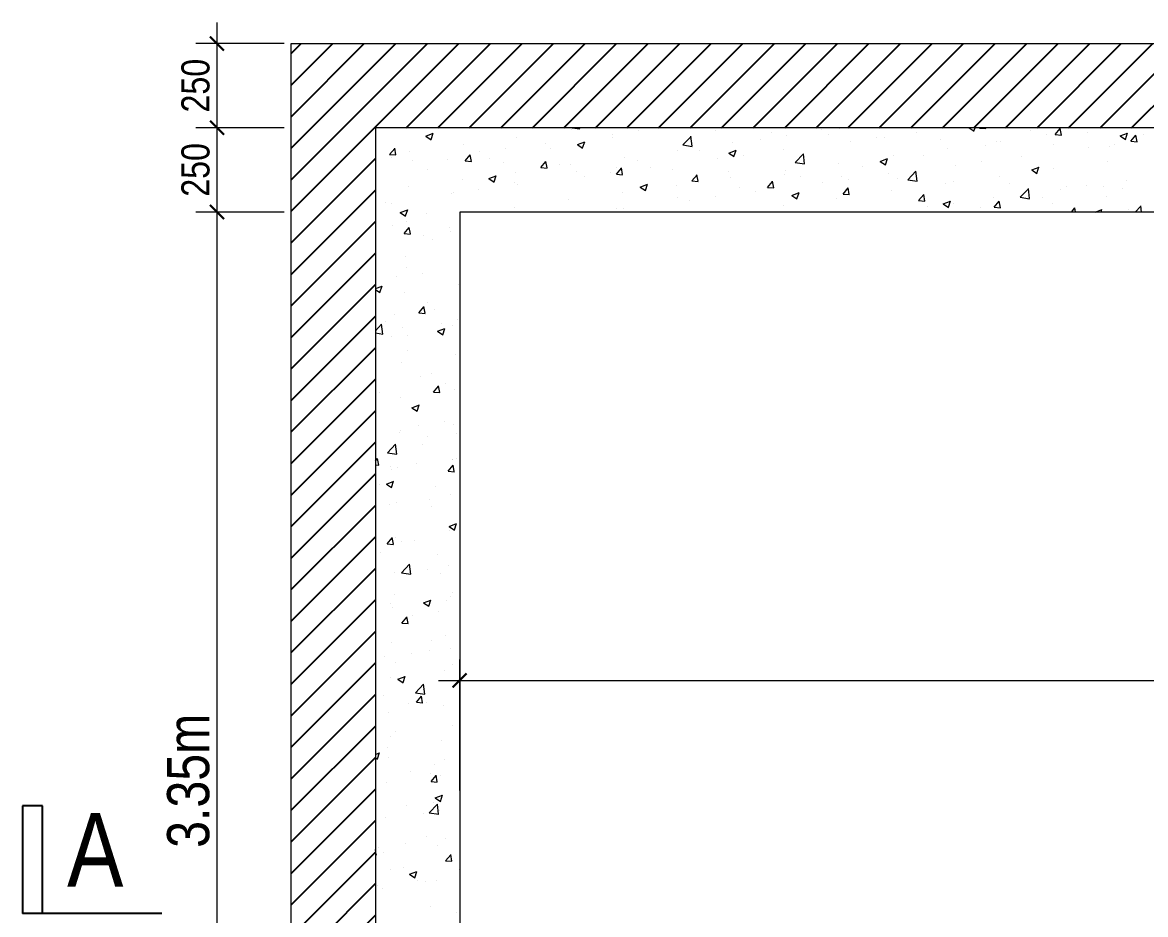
# Model space of a CAD drawing. Header units: inches. Extents: x -100787 to 3653, y -96809 to -8632.
# Drawn here: x -76889 to -76729.1, y -94075.3 to -93948.3 of the extents above; entities that cross this region are included whole.
import ezdxf

# ---------------------------------------------------------------- set-up
doc = ezdxf.new("R2010")
doc.units = ezdxf.units.IN
doc.header["$MEASUREMENT"] = 0
doc.header["$PDMODE"] = 99
doc.linetypes.add('ACAD_ISO04W100', pattern=[30.5, 24, -3, 0.5, -3])
doc.linetypes.add('DASHED2', pattern=[0.375, 0.25, -0.125])
for name, color, linetype, lineweight in [('DIM', 7, 'Continuous', 15), ('GRID', 8, 'ACAD_ISO04W100', 15), ('TAXT', 150, 'Continuous', 0), ('U.G.W.R.', 130, 'DASHED2', 5), ('wall1', 253, 'Continuous', 13)]:
    doc.layers.add(name, color=color, linetype=linetype, lineweight=lineweight)
doc.layers.add('Rod', color=1, linetype='Continuous')
doc.layers.add('SECTION', color=7, linetype='Continuous')
doc.styles.get("Standard").update_dxf_attribs({"font": 'ARIALN.TTF'})
doc.dimstyles.new('L-SECTION', dxfattribs={"dimtxt": 4, "dimasz": 2, "dimexe": 3, "dimexo": 1, "dimgap": 1, "dimtad": 1, "dimdec": 0, "dimzin": 3, "dimdsep": 46, "dimlunit": 4, "dimtxsty": 'Standard', "dimblk1": 'ARCHTICK', "dimblk2": 'ARCHTICK', "dimsah": 1, "dimcen": 0.09375, "dimdle": 3, "dimclrd": 6, "dimclre": 6, "dimclrt": 6, "dimadec": 0, "dimazin": 0, "dimtfac": 1, "dimtdec": 0, "dimtofl": 0, "dimtmove": 1, "dimatfit": 3, "dimldrblk": 'ARCHTICK', "dimfxl": 3, "dimtolj": 1, "dimtzin": 0, "dimlwd": -1, "dimlwe": -1, "dimarcsym": 0})

# ---------------------------------------------------------------- blocks, each defined once
blk = doc.blocks.new('_ArchTick')
at = {"layer": 'GRID', "color": 0, "const_width": 0.15}
blk.add_lwpolyline([(-0.5, -0.5), (0.5, 0.5)], dxfattribs=at)
blk = doc.blocks.new('*D710')
at = {"layer": 'Defpoints', "color": 0, "linetype": 'ByBlock'}
for p in [(-76850.76, -93963.28), (-76861.31, -93975.28), (-76850.76, -93975.28)]:
    blk.add_point(p, dxfattribs=at)
at = {"layer": 'DIM', "color": 6}
for p, q in [((-76861.31, -93960.28), (-76861.31, -93978.28)), ((-76851.76, -93963.28), (-76864.31, -93963.28)), ((-76851.76, -93975.28), (-76864.31, -93975.28))]:
    blk.add_line(p, q, dxfattribs=at)
at = {"layer": 'DIM', "color": 6, "linetype": 'ByBlock', "xscale": 2, "yscale": 2, "zscale": 2}
for p, rotation in [((-76861.31, -93963.28), 90), ((-76861.31, -93975.28), 270)]:
    blk.add_blockref('_ArchTick', p, dxfattribs=dict(at, rotation=rotation))
at = {"layer": 'DIM', "color": 6, "linetype": 'ByBlock', "insert": (-76864.35, -93969.28), "char_height": 4, "attachment_point": 5, "rotation": 90}
blk.add_mtext('\\A1;250', dxfattribs=at)
blk = doc.blocks.new('*D711')
at = {"layer": 'Defpoints', "color": 0, "linetype": 'ByBlock'}
for p in [(-76850.76, -93975.28), (-76861.31, -94137.28), (-76850.76, -94137.28)]:
    blk.add_point(p, dxfattribs=at)
at = {"layer": 'DIM', "color": 6}
for p, q in [((-76861.31, -93972.28), (-76861.31, -94140.28)), ((-76851.76, -93975.28), (-76864.31, -93975.28)), ((-76851.76, -94137.28), (-76864.31, -94137.28))]:
    blk.add_line(p, q, dxfattribs=at)
at = {"layer": 'DIM', "color": 6, "linetype": 'ByBlock', "xscale": 2, "yscale": 2, "zscale": 2}
for p, rotation in [((-76861.31, -93975.28), 90), ((-76861.31, -94137.28), 270)]:
    blk.add_blockref('_ArchTick', p, dxfattribs=dict(at, rotation=rotation))
at = {"layer": 'DIM', "color": 6, "linetype": 'ByBlock', "insert": (-76865.37, -94056.28), "char_height": 4, "attachment_point": 5, "rotation": 90}
blk.add_mtext('\\A1;{\\H1.5x;3.35m}', dxfattribs=at)
blk = doc.blocks.new('*D713')
at = {"layer": 'Defpoints', "color": 0, "linetype": 'ByBlock'}
for p in [(-76529.76, -94041.99), (-76826.76, -94058.67), (-76529.76, -94058.67)]:
    blk.add_point(p, dxfattribs=at)
at = {"layer": 'DIM', "color": 6}
for p, q in [((-76826.76, -94057.67), (-76826.76, -94038.99)), ((-76529.76, -94057.67), (-76529.76, -94038.99)), ((-76829.76, -94041.99), (-76526.76, -94041.99))]:
    blk.add_line(p, q, dxfattribs=at)
at = {"layer": 'DIM', "color": 6, "linetype": 'ByBlock', "xscale": 2, "yscale": 2, "zscale": 2, "rotation": 180}
blk.add_blockref('_ArchTick', (-76826.76, -94041.99), dxfattribs=at)
at = {"layer": 'DIM', "color": 6, "linetype": 'ByBlock', "xscale": 2, "yscale": 2, "zscale": 2}
blk.add_blockref('_ArchTick', (-76529.76, -94041.99), dxfattribs=at)
at = {"layer": 'DIM', "color": 6, "linetype": 'ByBlock', "insert": (-76678.26, -94037.92), "char_height": 4, "attachment_point": 5}
blk.add_mtext('\\A1;{\\H1.5x;4.67m}', dxfattribs=at)
blk = doc.blocks.new('*D724')
at = {"layer": 'Defpoints', "color": 0, "linetype": 'ByBlock'}
for p in [(-76850.76, -93951.28), (-76861.31, -93963.28), (-76850.76, -93963.28)]:
    blk.add_point(p, dxfattribs=at)
at = {"layer": 'DIM', "color": 6}
for p, q in [((-76861.31, -93948.28), (-76861.31, -93966.28)), ((-76851.76, -93951.28), (-76864.31, -93951.28)), ((-76851.76, -93963.28), (-76864.31, -93963.28))]:
    blk.add_line(p, q, dxfattribs=at)
at = {"layer": 'DIM', "color": 6, "linetype": 'ByBlock', "xscale": 2, "yscale": 2, "zscale": 2}
for p, rotation in [((-76861.31, -93951.28), 90), ((-76861.31, -93963.28), 270)]:
    blk.add_blockref('_ArchTick', p, dxfattribs=dict(at, rotation=rotation))
at = {"layer": 'DIM', "color": 6, "linetype": 'ByBlock', "insert": (-76864.35, -93957.28), "char_height": 4, "attachment_point": 5, "rotation": 90}
blk.add_mtext('\\A1;250', dxfattribs=at)

msp = doc.modelspace()

# ---------------------------------------------------------------- hatches: boundary and pattern name
at = {"layer": 'SECTION'}
h = msp.add_hatch(dxfattribs=at)
h.set_pattern_fill('ANSI31', color=134, style=0)
h.set_pattern_definition([(45, (-86530.727, -79031.2803), (-2.24506403, 2.24506403), [])])
h.paths.add_polyline_path([(-76850.76, -93951.28), (-76850.76, -94161.28), (-76505.76, -94161.28), (-76505.76, -93951.28)])
h.paths.add_polyline_path([(-76517.76, -93963.28), (-76517.76, -94149.28), (-76838.76, -94149.28), (-76838.76, -93963.28)], flags=16)

# ---------------------------------------------------------------- linework, layer by layer
at = {"layer": 'DIM', "linetype": 'ByBlock'}
for p, q in [((-76810.85, -93963.56), (-76810.85, -93963.56)), ((-76810.76, -93963.28), (-76809.66, -93963.45)), ((-76809.67, -93963.44), (-76809.69, -93963.28)), ((-76790.32, -93963.6), (-76790.32, -93963.6)), ((-76775.19, -93963.5), (-76775.19, -93963.5)), ((-76772.68, -93963.4), (-76772.68, -93963.4)), ((-76754.23, -93963.28), (-76753.54, -93963.75)), ((-76753.55, -93963.73), (-76753.39, -93963.28)), ((-76752.74, -93963.32), (-76752.71, -93963.28)), ((-76752.74, -93963.32), (-76751.84, -93963.39)), ((-76751.85, -93963.38), (-76751.87, -93963.28)), ((-76745.44, -93963.62), (-76745.44, -93963.62)), ((-76741.98, -93964.26), (-76741.26, -93963.4)), ((-76741.09, -93964.32), (-76741.26, -93963.38)), ((-76831.56, -93964.48), (-76830.51, -93964.07)), ((-76831.56, -93964.48), (-76830.81, -93964.98)), ((-76830.82, -93964.96), (-76830.52, -93964.06)), ((-76818.64, -93964.69), (-76818.64, -93964.69)), ((-76810, -93965.68), (-76808.95, -93965.27)), ((-76809.26, -93966.16), (-76808.96, -93965.26)), ((-76805.04, -93964.23), (-76805.04, -93964.23)), ((-76805.03, -93964.71), (-76805.03, -93964.71)), ((-76801.29, -93963.74), (-76801.29, -93963.74)), ((-76794.99, -93965.73), (-76793.82, -93964.51)), ((-76793.66, -93965.92), (-76793.83, -93964.49)), ((-76783.94, -93965), (-76783.94, -93965)), ((-76782.31, -93963.94), (-76782.31, -93963.94)), ((-76780.26, -93964.36), (-76780.26, -93964.36)), ((-76774.3, -93964.28), (-76774.3, -93964.28)), ((-76771.17, -93965.17), (-76771.17, -93965.17)), ((-76767.41, -93964.68), (-76767.41, -93964.68)), ((-76766.3, -93964.62), (-76766.3, -93964.62)), ((-76761.73, -93963.93), (-76761.73, -93963.93)), ((-76758.29, -93964.95), (-76758.29, -93964.95)), ((-76749.79, -93965.25), (-76749.79, -93965.25)), ((-76743.22, -93964.24), (-76743.22, -93964.24)), ((-76742, -93964.13), (-76742, -93964.13)), ((-76741.98, -93964.26), (-76741.09, -93964.34)), ((-76737.43, -93963.95), (-76737.43, -93963.95)), ((-76732.73, -93964.44), (-76731.68, -93964.04)), ((-76732.73, -93964.44), (-76731.98, -93964.95)), ((-76731.99, -93964.93), (-76731.68, -93964.02)), ((-76731.22, -93965.2), (-76730.5, -93964.34)), ((-76731.22, -93965.2), (-76730.33, -93965.28)), ((-76730.33, -93965.26), (-76730.51, -93964.32)), ((-76729.42, -93964.29), (-76729.42, -93964.29)), ((-76836.73, -93967.07), (-76836.01, -93966.21)), ((-76835.84, -93967.13), (-76836.01, -93966.19)), ((-76833.91, -93966.7), (-76833.91, -93966.7)), ((-76826.21, -93965.65), (-76826.21, -93965.65)), ((-76823.95, -93966.72), (-76823.95, -93966.72)), ((-76820.2, -93966.23), (-76820.2, -93966.23)), ((-76814.52, -93965.48), (-76814.52, -93965.48)), ((-76813.77, -93966.21), (-76813.77, -93966.21)), ((-76810, -93965.68), (-76809.26, -93966.18)), ((-76795.75, -93966.54), (-76795.75, -93966.54)), ((-76794.99, -93965.73), (-76793.66, -93965.93)), ((-76792.68, -93966.5), (-76792.68, -93966.5)), ((-76788.45, -93966.88), (-76787.39, -93966.48)), ((-76788.45, -93966.88), (-76787.7, -93967.38)), ((-76787.96, -93965.42), (-76787.96, -93965.42)), ((-76787.71, -93967.37), (-76787.4, -93966.46)), ((-76780.64, -93966.42), (-76780.64, -93966.42)), ((-76757.37, -93966.21), (-76757.37, -93966.21)), ((-76751.96, -93965.74), (-76751.96, -93965.74)), ((-76750.28, -93965.29), (-76750.28, -93965.29)), ((-76742.27, -93965.63), (-76742.27, -93965.63)), ((-76737.3, -93966.11), (-76737.3, -93966.11)), ((-76734.27, -93965.97), (-76734.27, -93965.97)), ((-76733.54, -93965.61), (-76733.54, -93965.61)), ((-76836.73, -93967.07), (-76835.83, -93967.15)), ((-76836.5, -93967.52), (-76836.5, -93967.52)), ((-76833.43, -93967.97), (-76833.43, -93967.97)), ((-76828.5, -93967.86), (-76828.5, -93967.86)), ((-76825.97, -93968.01), (-76825.25, -93967.15)), ((-76825.97, -93968.01), (-76825.08, -93968.09)), ((-76825.08, -93968.07), (-76825.25, -93967.13)), ((-76822.52, -93967.71), (-76822.52, -93967.71)), ((-76820.49, -93968.2), (-76820.49, -93968.2)), ((-76815.21, -93968.95), (-76814.49, -93968.09)), ((-76814.32, -93969.01), (-76814.5, -93968.07)), ((-76803.33, -93967.5), (-76803.33, -93967.5)), ((-76801.43, -93968), (-76801.43, -93968)), ((-76790.08, -93967.66), (-76790.08, -93967.66)), ((-76786.32, -93967.17), (-76786.32, -93967.17)), ((-76778.98, -93968.21), (-76777.81, -93966.99)), ((-76778.98, -93968.21), (-76777.65, -93968.42)), ((-76777.65, -93968.4), (-76777.82, -93966.98)), ((-76772.86, -93968.39), (-76772.86, -93968.39)), ((-76766.89, -93968.08), (-76765.84, -93967.68)), ((-76766.89, -93968.08), (-76766.14, -93968.58)), ((-76766.15, -93968.57), (-76765.84, -93967.66)), ((-76765.07, -93967.27), (-76765.07, -93967.27)), ((-76760.71, -93967.25), (-76760.71, -93967.25)), ((-76752.45, -93968.1), (-76752.45, -93968.1)), ((-76746.77, -93967.36), (-76746.77, -93967.36)), ((-76734.48, -93968.06), (-76734.48, -93968.06)), ((-76831.27, -93969.21), (-76831.27, -93969.21)), ((-76818.82, -93969.68), (-76818.82, -93969.68)), ((-76815.21, -93968.95), (-76814.32, -93969.03)), ((-76812.48, -93968.53), (-76812.48, -93968.53)), ((-76811.03, -93968.56), (-76811.03, -93968.56)), ((-76810.18, -93969.5), (-76810.18, -93969.5)), ((-76805.23, -93969.66), (-76805.23, -93969.66)), ((-76804.47, -93968.87), (-76804.47, -93968.87)), ((-76804.45, -93969.89), (-76803.73, -93969.03)), ((-76804.45, -93969.89), (-76803.56, -93969.97)), ((-76803.56, -93969.95), (-76803.74, -93969.01)), ((-76799.55, -93968.91), (-76799.55, -93968.91)), ((-76796.47, -93969.21), (-76796.47, -93969.21)), ((-76793.69, -93970.83), (-76792.97, -93969.97)), ((-76792.8, -93970.9), (-76792.98, -93969.96)), ((-76788.46, -93969.55), (-76788.46, -93969.55)), ((-76780.45, -93969.89), (-76780.45, -93969.89)), ((-76780.44, -93969.35), (-76780.44, -93969.35)), ((-76769.46, -93968.75), (-76769.46, -93968.75)), ((-76765.68, -93969.84), (-76765.68, -93969.84)), ((-76762.97, -93970.69), (-76761.8, -93969.47)), ((-76761.64, -93970.88), (-76761.81, -93969.46)), ((-76756.21, -93968.6), (-76756.21, -93968.6)), ((-76745.33, -93969.28), (-76744.28, -93968.88)), ((-76745.33, -93969.28), (-76744.59, -93969.78)), ((-76744.59, -93969.77), (-76744.29, -93968.86)), ((-76742.19, -93969.12), (-76742.19, -93969.12)), ((-76826.4, -93970.64), (-76826.4, -93970.64)), ((-76822.61, -93970.52), (-76821.56, -93970.11)), ((-76822.61, -93970.52), (-76821.86, -93971.02)), ((-76821.87, -93971), (-76821.56, -93970.1)), ((-76818.93, -93971.01), (-76818.93, -93971.01)), ((-76818.46, -93971.4), (-76818.46, -93971.4)), ((-76808.99, -93970.15), (-76808.99, -93970.15)), ((-76801.05, -93971.72), (-76800, -93971.31)), ((-76800.31, -93972.2), (-76800, -93971.3)), ((-76795.93, -93971.53), (-76795.93, -93971.53)), ((-76793.69, -93970.83), (-76792.8, -93970.91)), ((-76788.14, -93970.41), (-76788.14, -93970.41)), ((-76782.94, -93971.78), (-76782.21, -93970.91)), ((-76782.05, -93971.84), (-76782.22, -93970.9)), ((-76778.21, -93970.25), (-76778.21, -93970.25)), ((-76775.12, -93971.09), (-76775.12, -93971.09)), ((-76772.44, -93970.23), (-76772.44, -93970.23)), ((-76771.36, -93970.59), (-76771.36, -93970.59)), ((-76764.44, -93970.56), (-76764.44, -93970.56)), ((-76762.97, -93970.69), (-76761.64, -93970.9)), ((-76757.55, -93971.2), (-76757.55, -93971.2)), ((-76756.43, -93970.9), (-76756.43, -93970.9)), ((-76749.98, -93970.24), (-76749.98, -93970.24)), ((-76748.42, -93971.24), (-76748.42, -93971.24)), ((-76740.41, -93971.58), (-76740.41, -93971.58)), ((-76737.49, -93971.53), (-76737.49, -93971.53)), ((-76731.81, -93970.78), (-76731.81, -93970.78)), ((-76834.1, -93971.7), (-76834.1, -93971.7)), ((-76827.9, -93972.64), (-76827.9, -93972.64)), ((-76827.67, -93972.51), (-76827.67, -93972.51)), ((-76824.14, -93972.14), (-76824.14, -93972.14)), ((-76803.51, -93972.49), (-76803.51, -93972.49)), ((-76801.05, -93971.72), (-76800.3, -93972.22)), ((-76795.7, -93973.25), (-76795.7, -93973.25)), ((-76790.27, -93973.08), (-76790.27, -93973.08)), ((-76786.96, -93971.75), (-76786.96, -93971.75)), ((-76784.59, -93972.33), (-76784.59, -93972.33)), ((-76782.94, -93971.78), (-76782.04, -93971.85)), ((-76779.49, -93972.92), (-76778.44, -93972.51)), ((-76779.49, -93972.92), (-76778.75, -93973.42)), ((-76778.75, -93973.4), (-76778.45, -93972.5)), ((-76772.18, -93972.72), (-76771.45, -93971.85)), ((-76772.18, -93972.72), (-76771.28, -93972.8)), ((-76771.29, -93972.78), (-76771.46, -93971.84)), ((-76765.25, -93972.26), (-76765.25, -93972.26)), ((-76761.42, -93973.66), (-76760.7, -93972.8)), ((-76760.53, -93973.72), (-76760.7, -93972.78)), ((-76750.72, -93973.27), (-76750.72, -93973.27)), ((-76746.96, -93973.17), (-76745.79, -93971.96)), ((-76746.96, -93973.17), (-76745.63, -93973.38)), ((-76745.64, -93973.37), (-76745.8, -93971.94)), ((-76743.84, -93973.19), (-76743.84, -93973.19)), ((-76741.24, -93972.02), (-76741.24, -93972.02)), ((-76735.09, -93971.69), (-76735.09, -93971.69)), ((-76734.67, -93973.06), (-76734.67, -93973.06)), ((-76732.41, -93971.92), (-76732.41, -93971.92)), ((-76837.37, -93973.89), (-76837.37, -93973.89)), ((-76836.42, -93974.01), (-76836.42, -93974.01)), ((-76819, -93974.67), (-76819, -93974.67)), ((-76811.21, -93973.55), (-76811.21, -93973.55)), ((-76804.45, -93974.75), (-76804.45, -93974.75)), ((-76803.5, -93974.82), (-76803.5, -93974.82)), ((-76794.03, -93973.58), (-76794.03, -93973.58)), ((-76780.62, -93974.35), (-76780.62, -93974.35)), ((-76773.05, -93973.39), (-76773.05, -93973.39)), ((-76761.42, -93973.66), (-76760.52, -93973.74)), ((-76760.15, -93974.51), (-76760.15, -93974.51)), ((-76757.93, -93974.12), (-76756.88, -93973.72)), ((-76757.93, -93974.12), (-76757.19, -93974.62)), ((-76757.19, -93974.61), (-76756.89, -93973.7)), ((-76756.4, -93974.02), (-76756.4, -93974.02)), ((-76752.58, -93974.69), (-76752.58, -93974.69)), ((-76750.66, -93974.6), (-76749.94, -93973.74)), ((-76750.66, -93974.6), (-76749.76, -93974.68)), ((-76749.77, -93974.66), (-76749.94, -93973.72)), ((-76742.37, -93974.11), (-76742.37, -93974.11)), ((-76739.68, -93975.28), (-76739.18, -93974.68)), ((-76739.07, -93975.28), (-76739.18, -93974.66)), ((-76730.59, -93975.28), (-76729.79, -93974.44)), ((-76729.69, -93975.28), (-76729.79, -93974.42)), ((-76835.21, -93975.35), (-76834.16, -93974.95)), ((-76835.21, -93975.35), (-76834.46, -93975.86)), ((-76834.47, -93975.84), (-76834.16, -93974.93)), ((-76831.42, -93975.52), (-76831.42, -93975.52)), ((-76750.16, -93975.24), (-76750.16, -93975.24)), ((-76736.27, -93975.28), (-76735.33, -93974.92)), ((-76735.46, -93975.28), (-76735.33, -93974.9)), ((-76731.49, -93974.98), (-76731.49, -93974.98)), ((-76836.26, -93977.2), (-76836.26, -93977.2)), ((-76834.65, -93978.35), (-76833.93, -93977.49)), ((-76834.28, -93976.69), (-76834.28, -93976.69)), ((-76833.76, -93978.41), (-76833.93, -93977.47)), ((-76828.25, -93977.54), (-76828.25, -93977.54)), ((-76828.09, -93978.06), (-76828.09, -93978.06)), ((-76834.65, -93978.35), (-76833.75, -93978.43)), ((-76831.84, -93978.56), (-76831.84, -93978.56)), ((-76830.69, -93979.26), (-76830.69, -93979.26)), ((-76826.76, -93980.63), (-76826.76, -93980.63)), ((-76834.46, -93981.68), (-76834.46, -93981.68)), ((-76834.4, -93983.15), (-76834.4, -93983.15)), ((-76832.04, -93983.98), (-76832.04, -93983.98)), ((-76838.76, -93986.19), (-76837.81, -93985.83)), ((-76838.12, -93986.72), (-76837.81, -93985.81)), ((-76835.79, -93984.47), (-76835.79, -93984.47)), ((-76826.94, -93985.62), (-76826.94, -93985.62)), ((-76838.76, -93986.3), (-76838.11, -93986.73)), ((-76834.64, -93986.68), (-76834.64, -93986.68)), ((-76832.57, -93989.63), (-76831.84, -93988.77)), ((-76831.68, -93989.7), (-76831.85, -93988.76)), ((-76831.31, -93988.21), (-76831.31, -93988.21)), ((-76830.3, -93989.15), (-76830.3, -93989.15)), ((-76837.32, -93990.81), (-76837.32, -93990.81)), ((-76835.98, -93989.89), (-76835.98, -93989.89)), ((-76832.57, -93989.63), (-76831.67, -93989.71)), ((-76827.12, -93990.61), (-76827.12, -93990.61)), ((-76838.76, -93992.18), (-76837.87, -93991.25)), ((-76837.71, -93992.66), (-76837.88, -93991.23)), ((-76834.83, -93991.67), (-76834.83, -93991.67)), ((-76829.9, -93992.27), (-76828.85, -93991.87)), ((-76829.9, -93992.27), (-76829.16, -93992.77)), ((-76829.31, -93991.15), (-76829.31, -93991.15)), ((-76829.17, -93992.76), (-76828.86, -93991.85)), ((-76827.72, -93991.5), (-76827.72, -93991.5)), ((-76838.76, -93992.51), (-76837.7, -93992.67)), ((-76836.47, -93993), (-76836.47, -93993)), ((-76834.16, -93992.83), (-76834.16, -93992.83)), ((-76834.25, -93995.06), (-76834.25, -93995.06)), ((-76827.31, -93995.61), (-76827.31, -93995.61)), ((-76835.01, -93996.66), (-76835.01, -93996.66)), ((-76832.3, -93998.77), (-76832.3, -93998.77)), ((-76830.74, -93998.25), (-76830.74, -93998.25)), ((-76830.49, -94000.92), (-76829.76, -94000.06)), ((-76829.6, -94000.98), (-76829.77, -94000.04)), ((-76828.72, -93999.73), (-76828.72, -93999.73)), ((-76838.19, -94000.98), (-76838.19, -94000.98)), ((-76835.19, -94001.66), (-76835.19, -94001.66)), ((-76830.49, -94000.92), (-76829.59, -94001)), ((-76827.49, -94000.6), (-76827.49, -94000.6)), ((-76833.55, -94003.15), (-76832.5, -94002.74)), ((-76833.55, -94003.15), (-76832.81, -94003.65)), ((-76832.81, -94003.63), (-76832.51, -94002.73)), ((-76828.91, -94005.15), (-76828.91, -94005.15)), ((-76835.37, -94006.65), (-76835.37, -94006.65)), ((-76835.22, -94006.44), (-76835.22, -94006.44)), ((-76832.66, -94005.65), (-76832.66, -94005.65)), ((-76827.67, -94005.6), (-76827.67, -94005.6)), ((-76827.21, -94006.78), (-76827.21, -94006.78)), ((-76837.05, -94009.56), (-76835.88, -94008.34)), ((-76835.72, -94009.75), (-76835.89, -94008.33)), ((-76831.36, -94007.2), (-76831.36, -94007.2)), ((-76837.05, -94009.56), (-76835.71, -94009.77)), ((-76832.06, -94008.45), (-76832.06, -94008.45)), ((-76838.76, -94010.78), (-76838.44, -94010.4)), ((-76838.76, -94011.29), (-76838.27, -94011.34)), ((-76838.27, -94011.32), (-76838.45, -94010.38)), ((-76836.61, -94011.56), (-76836.61, -94011.56)), ((-76835.56, -94011.64), (-76835.56, -94011.64)), ((-76832.86, -94011.07), (-76832.86, -94011.07)), ((-76828.41, -94012.2), (-76827.68, -94011.34)), ((-76827.85, -94010.59), (-76827.85, -94010.59)), ((-76827.76, -94010.5), (-76827.76, -94010.5)), ((-76827.52, -94012.26), (-76827.69, -94011.32)), ((-76827.17, -94010.32), (-76827.17, -94010.32)), ((-76836.51, -94012), (-76836.51, -94012)), ((-76828.41, -94012.2), (-76827.51, -94012.28)), ((-76838.2, -94014.06), (-76838.2, -94014.06)), ((-76837.2, -94014.02), (-76836.15, -94013.62)), ((-76837.2, -94014.02), (-76836.46, -94014.53)), ((-76836.46, -94014.51), (-76836.16, -94013.6)), ((-76830.2, -94014.4), (-76830.2, -94014.4)), ((-76831.12, -94016.24), (-76831.12, -94016.24)), ((-76828.04, -94015.58), (-76828.04, -94015.58)), ((-76836.8, -94016.98), (-76836.8, -94016.98)), ((-76835.74, -94016.64), (-76835.74, -94016.64)), ((-76830.78, -94017.25), (-76830.78, -94017.25)), ((-76828.25, -94020.06), (-76827.2, -94019.66)), ((-76828.25, -94020.06), (-76827.5, -94020.57)), ((-76828.22, -94020.58), (-76828.22, -94020.58)), ((-76827.51, -94020.55), (-76827.21, -94019.64)), ((-76837.08, -94022.54), (-76836.36, -94021.68)), ((-76837.08, -94022.54), (-76836.19, -94022.62)), ((-76836.19, -94022.6), (-76836.37, -94021.66)), ((-76835.92, -94021.63), (-76835.92, -94021.63)), ((-76835.07, -94022.15), (-76835.07, -94022.15)), ((-76833.12, -94022.07), (-76833.12, -94022.07)), ((-76837.96, -94023.74), (-76837.96, -94023.74)), ((-76829.95, -94024.08), (-76829.95, -94024.08)), ((-76835.06, -94026.66), (-76833.89, -94025.44)), ((-76833.73, -94026.85), (-76833.9, -94025.42)), ((-76828.4, -94025.57), (-76828.4, -94025.57)), ((-76836.1, -94026.62), (-76836.1, -94026.62)), ((-76835.06, -94026.66), (-76833.73, -94026.86)), ((-76831.4, -94026.2), (-76831.4, -94026.2)), ((-76829.54, -94026.82), (-76829.54, -94026.82)), ((-76836.1, -94029.69), (-76836.1, -94029.69)), ((-76831.9, -94030.94), (-76830.85, -94030.54)), ((-76831.16, -94031.43), (-76830.86, -94030.52)), ((-76828.58, -94030.56), (-76828.58, -94030.56)), ((-76828.09, -94030.03), (-76828.09, -94030.03)), ((-76827.81, -94029.49), (-76827.81, -94029.49)), ((-76836.56, -94030.99), (-76836.56, -94030.99)), ((-76836.29, -94031.62), (-76836.29, -94031.62)), ((-76831.9, -94030.94), (-76831.15, -94031.44)), ((-76829.73, -94032.24), (-76829.73, -94032.24)), ((-76835, -94033.82), (-76834.28, -94032.96)), ((-76835, -94033.82), (-76834.11, -94033.9)), ((-76834.11, -94033.89), (-76834.29, -94032.95)), ((-76833.49, -94032.74), (-76833.49, -94032.74)), ((-76828.77, -94035.56), (-76828.77, -94035.56)), ((-76836.47, -94036.61), (-76836.47, -94036.61)), ((-76830.83, -94036.24), (-76830.83, -94036.24)), ((-76837.43, -94038.65), (-76837.43, -94038.65)), ((-76833.68, -94038.16), (-76833.68, -94038.16)), ((-76831.02, -94037.7), (-76831.02, -94037.7)), ((-76828, -94037.41), (-76828, -94037.41)), ((-76835.86, -94039.37), (-76835.86, -94039.37)), ((-76827.85, -94039.71), (-76827.85, -94039.71)), ((-76836.65, -94041.61), (-76836.65, -94041.61)), ((-76835.55, -94041.82), (-76834.5, -94041.41)), ((-76835.55, -94041.82), (-76834.8, -94042.32)), ((-76834.81, -94042.3), (-76834.51, -94041.4)), ((-76828.95, -94040.55), (-76828.95, -94040.55)), ((-76833.07, -94043.75), (-76831.9, -94042.53)), ((-76831.94, -94043.33), (-76831.94, -94043.33)), ((-76831.74, -94043.94), (-76831.91, -94042.52)), ((-76837.62, -94044.08), (-76837.62, -94044.08)), ((-76833.07, -94043.75), (-76831.74, -94043.96)), ((-76832.92, -94045.11), (-76832.2, -94044.25)), ((-76832.92, -94045.11), (-76832.02, -94045.19)), ((-76832.03, -94045.17), (-76832.2, -94044.23)), ((-76831.45, -94045.19), (-76831.45, -94045.19)), ((-76836.83, -94046.6), (-76836.83, -94046.6)), ((-76834, -94045.32), (-76834, -94045.32)), ((-76829.13, -94045.54), (-76829.13, -94045.54)), ((-76836.6, -94049.99), (-76836.6, -94049.99)), ((-76835.89, -94049.24), (-76835.89, -94049.24)), ((-76827.85, -94048.48), (-76827.85, -94048.48)), ((-76837.02, -94051.59), (-76837.02, -94051.59)), ((-76829.31, -94050.54), (-76829.31, -94050.54)), ((-76838.76, -94052.53), (-76838.15, -94052.29)), ((-76838.76, -94052.99), (-76838.45, -94053.2)), ((-76838.46, -94053.18), (-76838.16, -94052.28)), ((-76836.92, -94052.98), (-76836.92, -94052.98)), ((-76830.36, -94053.91), (-76830.36, -94053.91)), ((-76828.91, -94053.32), (-76828.91, -94053.32)), ((-76833.76, -94055), (-76833.76, -94055)), ((-76830.87, -94055.24), (-76830.87, -94055.24)), ((-76830.84, -94056.39), (-76830.12, -94055.53)), ((-76830.84, -94056.39), (-76829.94, -94056.47)), ((-76829.95, -94056.45), (-76830.12, -94055.51)), ((-76829.5, -94055.53), (-76829.5, -94055.53)), ((-76837.2, -94056.59), (-76837.2, -94056.59)), ((-76830.55, -94059.34), (-76830.55, -94059.34)), ((-76830.25, -94058.73), (-76829.2, -94058.33)), ((-76830.25, -94058.73), (-76829.5, -94059.24)), ((-76829.51, -94059.22), (-76829.2, -94058.31)), ((-76834.31, -94059.83), (-76834.31, -94059.83)), ((-76831.9, -94060.95), (-76831.9, -94060.95)), ((-76831.08, -94060.85), (-76829.91, -94059.63)), ((-76831.08, -94060.85), (-76829.75, -94061.05)), ((-76829.76, -94061.04), (-76829.92, -94059.61)), ((-76829.68, -94060.52), (-76829.68, -94060.52)), ((-76837.38, -94061.58), (-76837.38, -94061.58)), ((-76831.49, -94064.19), (-76831.49, -94064.19)), ((-76838.25, -94065.75), (-76838.25, -94065.75)), ((-76834.5, -94065.25), (-76834.5, -94065.25)), ((-76829.86, -94065.52), (-76829.86, -94065.52)), ((-76828.82, -94064.5), (-76828.82, -94064.5)), ((-76838.63, -94066.79), (-76838.76, -94066.08)), ((-76838.76, -94066.8), (-76838.62, -94066.81)), ((-76837.56, -94066.57), (-76837.56, -94066.57)), ((-76828.76, -94067.67), (-76828.03, -94066.81)), ((-76827.87, -94067.74), (-76828.04, -94066.79)), ((-76827.9, -94067.48), (-76827.9, -94067.48)), ((-76836.64, -94068.98), (-76836.64, -94068.98)), ((-76834.82, -94068.61), (-76834.82, -94068.61)), ((-76833.16, -94070.1), (-76832.85, -94069.19)), ((-76828.76, -94067.67), (-76827.86, -94067.75)), ((-76826.81, -94068.95), (-76826.81, -94068.95)), ((-76833.9, -94069.61), (-76832.85, -94069.21)), ((-76833.9, -94069.61), (-76833.15, -94070.12)), ((-76832.76, -94070.42), (-76832.76, -94070.42)), ((-76831.66, -94070.63), (-76831.66, -94070.63)), ((-76830.04, -94070.51), (-76830.04, -94070.51)), ((-76838.44, -94071.17), (-76838.44, -94071.17)), ((-76837.74, -94071.57), (-76837.74, -94071.57)), ((-76830.92, -94074.23), (-76830.92, -94074.23)), ((-76827.24, -94075.09), (-76827.24, -94075.09))]:
    msp.add_line(p, q, dxfattribs=at)
at = {"layer": 'Rod', "linetype": 'ByBlock'}
for p, q in [((-76889, -94059.84), (-76889, -94075.17)), ((-76886.16, -94059.84), (-76889, -94059.84)), ((-76886.16, -94075.17), (-76886.16, -94059.84)), ((-76869.14, -94075.17), (-76889, -94075.17))]:
    msp.add_line(p, q, dxfattribs=at)
at = {"layer": 'U.G.W.R.', "linetype": 'ByBlock'}
for p, q in [((-76517.76, -93963.28), (-76838.76, -93963.28)), ((-76838.76, -93963.28), (-76838.76, -94149.28)), ((-76529.76, -93975.28), (-76826.76, -93975.28)), ((-76826.76, -93975.28), (-76826.76, -94137.28))]:
    msp.add_line(p, q, dxfattribs=at)
at = {"layer": 'wall1', "ltscale": 0.1}
for p, q in [((-76850.76, -93951.28), (-76505.76, -93951.28)), ((-76850.76, -94161.28), (-76850.76, -93951.28))]:
    msp.add_line(p, q, dxfattribs=at)

# ---------------------------------------------------------------- texts
at = {"layer": 'TAXT', "ltscale": 7}
msp.add_text('A', height=10.5, dxfattribs=at).set_placement((-76882.65, -94071.38))

# ---------------------------------------------------------------- dimensions: what is measured, and where the dimension line sits
at = {"layer": 'DIM', "linetype": 'ByBlock'}
for base, p1, p2, picture, middle in [((-76861.31, -93963.28), (-76850.76, -93951.28), (-76850.76, -93963.28), '*D724', (-76861.31, -93957.28)), ((-76861.31, -93975.28), (-76850.76, -93963.28), (-76850.76, -93975.28), '*D710', (-76861.31, -93969.28))]:
    dim = msp.add_linear_dim(base=base, p1=p1, p2=p2, angle=90, text='250', dimstyle='L-SECTION', override={"dimtmove": 1}, dxfattribs=at)
    dim.commit()
    dim.dimension.update_dxf_attribs({"geometry": picture, "text_midpoint": middle, "dimtype": 160})
dim = msp.add_linear_dim(base=(-76861.31, -94137.28), p1=(-76850.76, -93975.28), p2=(-76850.76, -94137.28), angle=90, text='{\\H1.5x;3.35m}', dimstyle='L-SECTION', override={"dimtmove": 1}, dxfattribs=at)
dim.commit()
dim.dimension.update_dxf_attribs({"geometry": '*D711', "text_midpoint": (-76865.37, -94056.28)})
dim = msp.add_linear_dim(base=(-76529.76, -94041.99), p1=(-76826.76, -94058.67), p2=(-76529.76, -94058.67), text='{\\H1.5x;4.67m}', dimstyle='L-SECTION', override={"dimtmove": 1}, dxfattribs=at)
dim.commit()
dim.dimension.update_dxf_attribs({"geometry": '*D713', "text_midpoint": (-76678.26, -94037.92)})

doc.saveas('drawing.dxf')
